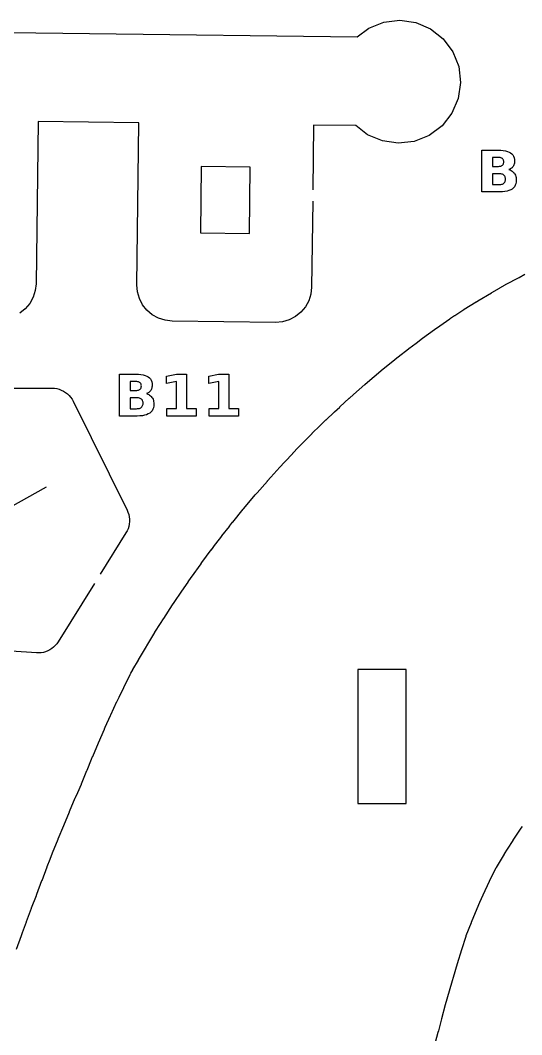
# Model space of a CAD drawing. Header units: millimetres. Extents: x 8 to 297, y 5 to 291.
# Drawn here: x 169 to 198.1, y 227.7 to 286.6 of the extents above; entities that cross this region are included whole.
import ezdxf

# ---------------------------------------------------------------- set-up
doc = ezdxf.new("R2010")
doc.units = ezdxf.units.MM
for name, color, linetype in [('CUT', 1, 'CONTINUOUS'), ('ENGRAVE', 5, 'CONTINUOUS'), ('SCORE', 7, 'CONTINUOUS')]:
    doc.layers.add(name, color=color, linetype=linetype)

msp = doc.modelspace()

# ---------------------------------------------------------------- linework, layer by layer
at = {"layer": 'CUT', "color": 1}
for points in [[(157.4482, 286.051), (188.5529, 285.6574), (189.2392, 286.1704), (190.106, 286.5166), (191.0329, 286.6268), (191.9567, 286.4932), (192.8145, 286.1251), (193.5478, 285.5476), (194.1066, 284.7999), (194.4529, 283.9331), (194.563, 283.0061), (194.4295, 282.0823), (194.0614, 281.2245), (193.4838, 280.4912), (192.7362, 279.9324), (191.8693, 279.5861), (190.9424, 279.476), (190.0186, 279.6096), (189.1608, 279.9777), (188.4877, 280.5078), (186.0305, 280.5389), (185.9828, 276.7702)], [(185.9746, 276.1202), (185.9112, 271.111), (185.8666, 270.7103), (185.7436, 270.3225), (185.5473, 269.9662), (185.2852, 269.655), (184.9675, 269.4009), (184.6063, 269.2136), (184.2155, 269.1005), (183.8138, 269.066), (177.8069, 269.1421), (177.4063, 269.1866), (177.0185, 269.3097), (176.6621, 269.506), (176.3509, 269.768), (176.0968, 270.0858), (175.9096, 270.447), (175.7964, 270.8378), (175.762, 271.2394), (175.8813, 280.6673), (170.0318, 280.7414), (169.9125, 271.3134), (169.8679, 270.9128), (169.7449, 270.525), (169.5485, 270.1686), (169.2865, 269.8574), (168.9688, 269.6033)], [(168.7813, 232.6244), (169.0628, 233.4205), (169.0662, 233.43), (169.1292, 233.604), (169.1298, 233.6055), (169.3538, 234.2217), (169.3568, 234.23), (169.6505, 235.0217), (169.654, 235.0309), (169.9296, 235.7574), (169.9302, 235.7589), (169.955, 235.8242), (170.2565, 236.6252), (170.2575, 236.6278), (170.5579, 237.4209), (170.5625, 237.4329), (170.7298, 237.8619), (170.7305, 237.8637), (170.8702, 238.2205), (170.8759, 238.235), (171.1949, 239.0226), (171.1998, 239.0344), (171.5289, 239.8251), (171.855, 240.6218), (171.8608, 240.6358), (172.1924, 241.4205), (172.2004, 241.4389), (172.3309, 241.7353), (172.3318, 241.7374), (172.545, 242.2192), (172.5534, 242.2392), (172.8677, 243.0234), (172.8716, 243.0329), (173.1303, 243.6646), (173.1309, 243.6658), (173.1943, 243.8203), (173.2016, 243.8376), (173.5392, 244.6279), (173.5406, 244.6312), (173.8816, 245.4235), (173.8873, 245.4365), (173.9311, 245.5353), (173.9318, 245.5368), (174.2356, 246.2203), (174.2453, 246.2417), (174.6109, 247.0267), (174.6158, 247.0372), (174.7297, 247.2763), (174.7352, 247.2877), (175.0001, 247.8307), (175.0024, 247.8353), (175.3815, 248.6049), (175.4125, 248.664), (175.5297, 248.8747), (175.5399, 248.8927), (175.8523, 249.4343), (175.8562, 249.441), (176.3166, 250.2287), (176.3281, 250.248), (176.3352, 250.2597), (176.3367, 250.2622), (176.8056, 251.0307), (176.8166, 251.0483), (177.1358, 251.5537), (177.1375, 251.5563), (177.3131, 251.8329), (177.323, 251.8483), (177.8409, 252.6399), (177.8426, 252.6424), (177.9349, 252.7828), (177.94, 252.7905), (178.3706, 253.4355), (178.3793, 253.4484), (178.737, 253.9709), (178.7394, 253.9744), (178.9185, 254.2344), (178.9306, 254.2516), (179.4907, 255.0376), (179.4998, 255.0501), (179.5364, 255.1003), (179.5428, 255.109), (180.0867, 255.8413), (180.0921, 255.8485), (180.3364, 256.1729), (180.3443, 256.1833), (180.697, 256.6423), (180.7026, 256.6495), (181.1364, 257.2062), (181.1458, 257.2181), (181.3255, 257.4433), (181.3313, 257.4506), (181.9378, 258.2001), (181.9461, 258.2104), (181.9737, 258.2437), (181.9808, 258.2522), (182.6431, 259.0411), (182.6559, 259.0561), (182.7417, 259.1553), (182.745, 259.1591), (183.3414, 259.8433), (183.3525, 259.8559), (183.5412, 260.0671), (183.5473, 260.0738), (184.0669, 260.6473), (184.0728, 260.6537), (184.3394, 260.9442), (184.3508, 260.9565), (184.8139, 261.4484), (184.8199, 261.4547), (185.1406, 261.7911), (185.1515, 261.8023), (185.588, 262.2495), (185.5941, 262.2556), (185.9412, 262.6067), (185.9528, 262.6183), (186.3909, 263.0505), (186.3971, 263.0565), (186.7403, 263.3909), (186.7561, 263.406), (187.229, 263.8518), (187.2352, 263.8576), (187.5447, 264.1457), (187.5536, 264.1539), (188.0974, 264.6509), (188.1078, 264.6603), (188.3477, 264.8749), (188.3526, 264.8793), (188.997, 265.4502), (189.0113, 265.4627), (189.1487, 265.581), (189.1537, 265.5853), (189.9315, 266.2481), (189.954, 266.2669), (190.7441, 266.9109), (190.7623, 266.9255), (190.9292, 267.0568), (190.935, 267.0613), (191.5455, 267.5361), (191.5636, 267.55), (191.9738, 267.858), (191.9795, 267.8622), (192.352, 268.1388), (192.3589, 268.1439), (193.0563, 268.6547), (193.0731, 268.6668), (193.1552, 268.725), (193.1582, 268.7272), (193.9407, 269.2788), (193.9751, 269.3022), (194.216, 269.4611), (194.221, 269.4643), (194.7472, 269.8079), (194.7724, 269.824), (195.4737, 270.2598), (195.4871, 270.268), (195.5608, 270.3127), (196.3477, 270.7883), (196.3765, 270.8053), (196.8298, 271.064), (196.8339, 271.0664), (197.1509, 271.2458), (197.1768, 271.2602), (197.9641, 271.6832), (198.301, 271.8638)], [(163.3362, 265.2414), (170.8381, 265.2414), (170.9749, 265.2345), (171.1122, 265.2135), (171.2466, 265.1788), (171.3769, 265.1307), (171.5017, 265.0698), (171.6196, 264.9965), (171.7296, 264.9117), (171.8305, 264.8163), (171.9212, 264.7111), (172.0009, 264.5974), (172.0678, 264.4778), (175.1946, 258.1576), (175.2494, 258.0311), (175.2916, 257.898), (175.3201, 257.7613), (175.3345, 257.6223), (175.3348, 257.4827), (175.321, 257.3437), (175.2931, 257.2068), (175.2514, 257.0735), (175.1965, 256.9451), (175.1297, 256.8246), (173.6396, 254.4306)], [(173.2962, 253.8787), (171.1895, 250.494), (171.1137, 250.3847), (171.0265, 250.2819), (170.9296, 250.1882), (170.824, 250.1044), (170.7106, 250.0313), (170.5907, 249.9697), (170.4653, 249.9201), (170.3357, 249.8831), (170.203, 249.8589), (170.0687, 249.8478), (169.9357, 249.8499), (162.8462, 250.311)], [(198.1285, 239.7539), (198.0629, 239.6558), (197.602, 238.9651), (197.5941, 238.953), (197.266, 238.435), (197.0971, 238.1641), (197.0929, 238.1573), (196.6244, 237.3833), (196.6021, 237.3431), (196.4704, 237.0832), (196.4643, 237.071), (196.2258, 236.5734), (196.2209, 236.563), (195.8605, 235.773), (195.8572, 235.7656), (195.6694, 235.3394), (195.5101, 234.9749), (195.5064, 234.9661), (195.1768, 234.1787), (195.1713, 234.165), (194.8713, 233.3968), (194.8692, 233.3913), (194.8576, 233.3582), (194.6111, 232.5808), (194.3625, 231.7823), (194.36, 231.7741), (194.1264, 230.9847), (194.0722, 230.7954), (193.8969, 230.1847), (193.6742, 229.3845), (193.4575, 228.584), (193.2727, 227.8863), (193.2452, 227.7829), (193.0353, 226.9833)]]:
    msp.add_lwpolyline(points, dxfattribs=at)
for points in [[(179.4994, 278.1214), (179.4507, 274.2717), (182.3004, 274.2356), (182.3491, 278.0853), (179.4994, 278.1214)], [(188.605, 248.895), (188.605, 241.105), (191.395, 241.105), (191.395, 248.895), (188.605, 248.895)]]:
    msp.add_lwpolyline(points, close=True, dxfattribs=at)
at = {"layer": 'ENGRAVE', "color": 5}
for points in [[(197.5991, 277.8243), (197.6436, 277.78), (197.683, 277.7301), (197.7168, 277.6755), (197.7445, 277.6169), (197.766, 277.5543), (197.7814, 277.4878), (197.7906, 277.4172), (197.7937, 277.3427), (197.7871, 277.2305), (197.7673, 277.1282), (197.7343, 277.0359), (197.6881, 276.9535), (197.6287, 276.8811), (197.5561, 276.8186), (197.47, 276.7659), (197.3702, 276.7228), (197.2566, 276.6892), (197.1293, 276.6653), (196.9882, 276.6509), (196.8334, 276.6461), (195.7934, 276.6461), (195.7934, 279.0761), (196.7341, 279.0761), (196.8951, 279.0719), (197.0406, 279.0591), (197.1705, 279.0379), (197.285, 279.0081), (197.3839, 278.9699), (197.4674, 278.9231), (197.5367, 278.867), (197.5935, 278.8007), (197.6377, 278.7241), (197.6692, 278.6374), (197.6881, 278.5404), (197.6944, 278.4332), (197.6921, 278.3755), (197.6852, 278.3208), (197.6737, 278.269), (197.6575, 278.2202), (197.6368, 278.1743), (197.6114, 278.1313), (197.5817, 278.0916), (197.5478, 278.0554), (197.5097, 278.0228), (197.4675, 277.9938), (197.4211, 277.9684), (197.3705, 277.9466), (197.4353, 277.9243), (197.495, 277.8965), (197.5496, 277.8631), (197.5991, 277.8243)], [(196.8969, 278.1516), (196.9323, 278.1643), (196.9638, 278.1806), (196.9913, 278.2005), (197.0147, 278.2239), (197.0338, 278.2507), (197.0487, 278.281), (197.0593, 278.3148), (197.0657, 278.3519), (197.0678, 278.3925), (197.0657, 278.4326), (197.0593, 278.4695), (197.0487, 278.503), (197.0338, 278.5332), (197.0147, 278.5601), (196.9913, 278.5838), (196.9638, 278.6039), (196.9323, 278.6204), (196.8969, 278.6332), (196.8575, 278.6424), (196.8141, 278.6478), (196.7667, 278.6497), (196.42, 278.6497), (196.42, 278.1354), (196.7667, 278.1354), (196.8141, 278.1372), (196.8575, 278.1426), (196.8969, 278.1516)], [(196.998, 277.108), (197.0375, 277.1279), (197.0719, 277.1523), (197.101, 277.1811), (197.1248, 277.2145), (197.1433, 277.2524), (197.1565, 277.2948), (197.1644, 277.3417), (197.1671, 277.3932), (197.1645, 277.4436), (197.1566, 277.4896), (197.1435, 277.5313), (197.1251, 277.5686), (197.1015, 277.6015), (197.0727, 277.63), (197.0385, 277.6541), (196.9991, 277.6738), (196.9543, 277.6892), (196.9041, 277.7002), (196.8487, 277.7067), (196.7878, 277.7089), (196.42, 277.7089), (196.42, 277.0725), (196.7878, 277.0725), (196.8482, 277.0747), (196.9033, 277.0814), (196.9533, 277.0925), (196.998, 277.108)], [(176.5075, 264.8392), (176.5571, 264.8004), (176.6016, 264.756), (176.641, 264.7061), (176.6748, 264.6515), (176.7025, 264.5929), (176.724, 264.5304), (176.7394, 264.4638), (176.7486, 264.3933), (176.7517, 264.3188), (176.7451, 264.2066), (176.7253, 264.1043), (176.6923, 264.012), (176.6461, 263.9296), (176.5867, 263.8572), (176.5141, 263.7947), (176.428, 263.742), (176.3281, 263.6988), (176.2146, 263.6653), (176.0873, 263.6413), (175.9462, 263.627), (175.7914, 263.6222), (174.7514, 263.6222), (174.7514, 266.0522), (175.6921, 266.0522), (175.8531, 266.0479), (175.9986, 266.0352), (176.1285, 266.0139), (176.243, 265.9842), (176.3419, 265.9459), (176.4253, 265.8992), (176.4947, 265.8431), (176.5515, 265.7768), (176.5956, 265.7002), (176.6272, 265.6134), (176.6461, 265.5165), (176.6524, 265.4093), (176.6501, 265.3516), (176.6432, 265.2969), (176.6316, 265.2451), (176.6155, 265.1962), (176.5948, 265.1503), (176.5694, 265.1074), (176.5396, 265.0676), (176.5057, 265.0315), (176.4677, 264.9989), (176.4254, 264.9699), (176.3791, 264.9445), (176.3285, 264.9226), (176.3932, 264.9003), (176.4529, 264.8725), (176.5075, 264.8392)], [(178.0634, 265.6257), (177.4954, 265.5086), (177.4954, 265.935), (178.0601, 266.0522), (178.6558, 266.0522), (178.6558, 264.0551), (179.2092, 264.0551), (179.2092, 263.6222), (177.51, 263.6222), (177.51, 264.0551), (178.0634, 264.0551), (178.0634, 265.6257)], [(180.5161, 265.6257), (179.948, 265.5086), (179.948, 265.935), (180.5128, 266.0522), (181.1085, 266.0522), (181.1085, 264.0551), (181.6619, 264.0551), (181.6619, 263.6222), (179.9627, 263.6222), (179.9627, 264.0551), (180.5161, 264.0551), (180.5161, 265.6257)], [(175.8154, 265.1187), (175.8549, 265.1277), (175.8903, 265.1404), (175.9218, 265.1566), (175.9493, 265.1765), (175.9726, 265.1999), (175.9918, 265.2268), (176.0066, 265.2571), (176.0173, 265.2908), (176.0236, 265.328), (176.0258, 265.3686), (176.0236, 265.4087), (176.0173, 265.4455), (176.0066, 265.4791), (175.9918, 265.5093), (175.9726, 265.5362), (175.9493, 265.5598), (175.9218, 265.58), (175.8903, 265.5964), (175.8549, 265.6093), (175.8154, 265.6184), (175.772, 265.6239), (175.7247, 265.6257), (175.378, 265.6257), (175.378, 265.1114), (175.7247, 265.1114), (175.772, 265.1132), (175.8154, 265.1187)], [(175.9112, 264.0685), (175.956, 264.084), (175.9955, 264.104), (176.0298, 264.1283), (176.0589, 264.1572), (176.0827, 264.1906), (176.1013, 264.2284), (176.1145, 264.2709), (176.1224, 264.3178), (176.1251, 264.3692), (176.1224, 264.4197), (176.1146, 264.4657), (176.1015, 264.5074), (176.0831, 264.5447), (176.0595, 264.5775), (176.0307, 264.6061), (175.9965, 264.6302), (175.9571, 264.6499), (175.9122, 264.6653), (175.8621, 264.6762), (175.8066, 264.6828), (175.7458, 264.685), (175.378, 264.685), (175.378, 264.0486), (175.7458, 264.0486), (175.8062, 264.0508), (175.8613, 264.0575), (175.9112, 264.0685)]]:
    msp.add_lwpolyline(points, close=True, dxfattribs=at)
at = {"layer": 'SCORE', "color": 7}
msp.add_lwpolyline([(170.5009, 259.4811), (164.3205, 256.0409)], dxfattribs=at)

doc.saveas('drawing.dxf')
